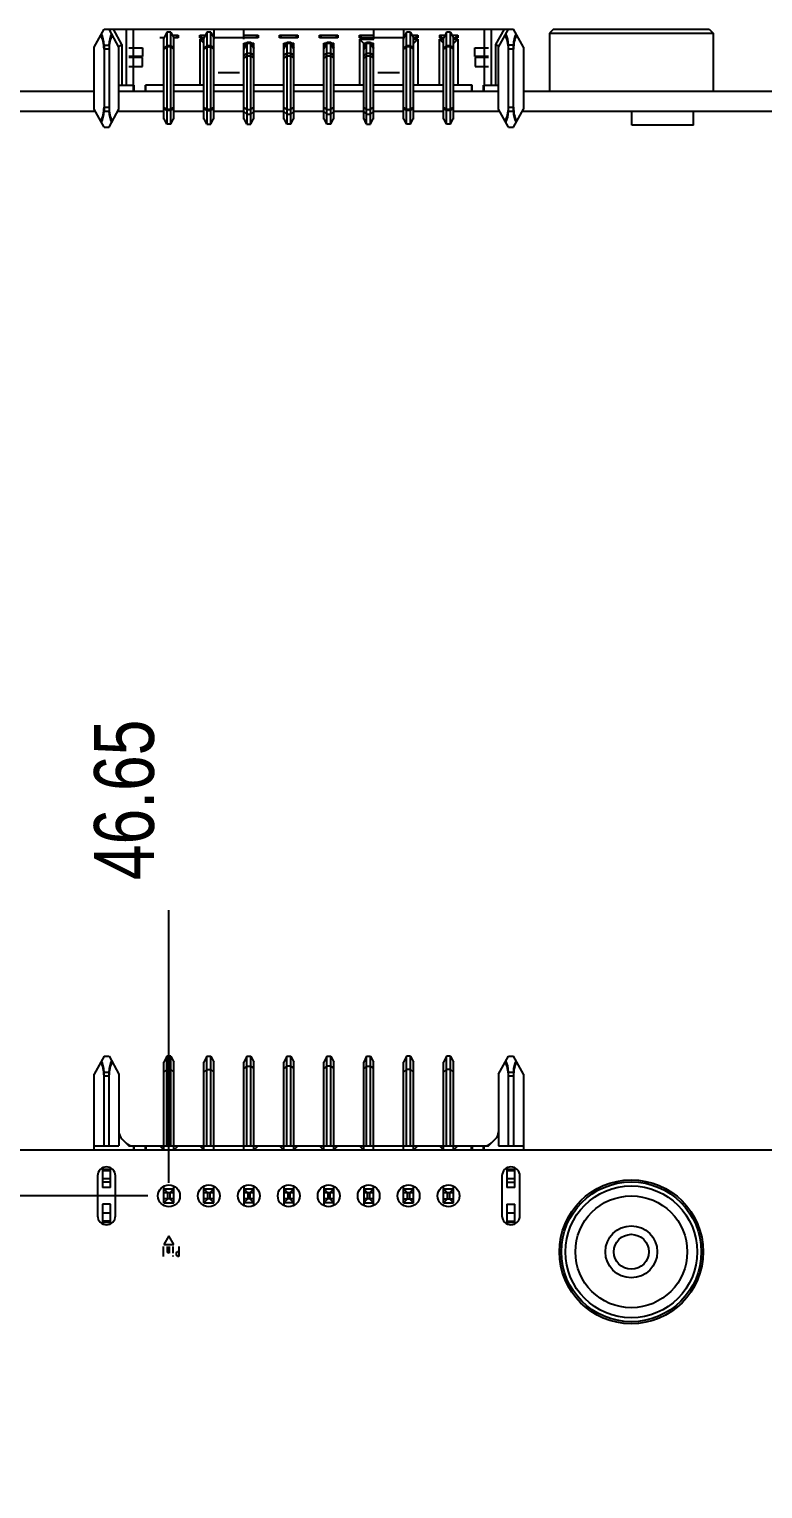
# Model space of a CAD drawing. Header units: millimetres. Extents: x 0 to 841, y 0 to 594.
# Drawn here: x 359.8 to 396.5, y 202.3 to 275.4 of the extents above; entities that cross this region are included whole.
import ezdxf

# ---------------------------------------------------------------- set-up
doc = ezdxf.new("R2010")
doc.units = ezdxf.units.MM
doc.header["$LTSCALE"] = 46.255
doc.layers.get('0').update_dxf_attribs({"linetype": 'CONTINUOUS'})
doc.layers.add('ASSEM_MEM', color=7, linetype='CONTINUOUS')
doc.styles.get("Standard").update_dxf_attribs({"font": 'txt', "width": 0.8})
doc.dimstyles.new('DIMSTYLE_1', dxfattribs={"dimtxt": 3, "dimasz": 2.1, "dimexe": 2, "dimexo": 1, "dimgap": 0.75, "dimtad": 0, "dimtih": 1, "dimtoh": 1, "dimzin": 0, "dimdsep": 46, "dimtxsty": 'STANDARD', "dimblk": '_FILLED', "dimblk1": '_FILLED', "dimblk2": '_FILLED', "dimcen": 0.09, "dimazin": 0, "dimtp": 0.01, "dimtm": 0.01, "dimtfac": 1, "dimtofl": 0, "dimtmove": 0, "dimatfit": 3, "dimldrblk": '_FILLED', "dimfxl": 1, "dimtolj": 1, "dimtzin": 0, "dimarcsym": 0})

# ---------------------------------------------------------------- blocks, each defined once
blk = doc.blocks.new('*D12')
at = {"color": 2, "linetype": 'CONTINUOUS'}
blk.add_line((366.751, 217.61), (366.751, 231.266), dxfattribs=at)
at = {"color": 2, "linetype": 'CONTINUOUS', "insert": (363.001, 232.766), "char_height": 3, "width": 12, "attachment_point": 1, "rotation": 90, "line_spacing_factor": 0.9}
blk.add_mtext('46.65', dxfattribs=at)
blk = doc.blocks.new('_FILLED')
at = {"color": 0, "linetype": 'BYBLOCK'}
blk.add_solid([(0, 0), (-1, 0.167), (-1, -0.167)], dxfattribs=at)
blk = doc.blocks.new('*D14')
at = {"color": 2, "linetype": 'CONTINUOUS'}
blk.add_line((365.701, 216.96), (258.821, 216.96), dxfattribs=at)
at = {"color": 2, "linetype": 'CONTINUOUS', "insert": (257.321, 220.71), "char_height": 3, "width": 12, "attachment_point": 3, "line_spacing_factor": 0.9}
blk.add_mtext('54.87', dxfattribs=at)

msp = doc.modelspace()

# ---------------------------------------------------------------- linework, layer by layer
at = {"layer": 'ASSEM_MEM', "color": 7, "linetype": 'CONTINUOUS'}
for p, q in [((363.001, 274.457), (363.501, 275.357)), ((363.501, 275.357), (384.001, 275.357)), ((364.251, 274.457), (363.751, 275.357)), ((366.511, 274.927), (366.291, 274.927)), ((366.651, 275.207), (366.501, 274.907)), ((366.501, 270.857), (366.501, 274.907)), ((366.651, 275.207), (366.651, 270.607)), ((366.851, 275.207), (366.651, 275.207)), ((366.851, 270.607), (366.851, 275.207)), ((366.851, 275.207), (367.001, 274.907)), ((366.926, 275.057), (367.211, 275.057)), ((367.211, 274.927), (366.991, 274.927)), ((367.001, 270.857), (367.001, 274.907)), ((367.081, 274.927), (367.211, 275.057)), ((367.211, 275.057), (367.211, 274.927)), ((368.291, 274.927), (368.291, 275.057)), ((368.291, 275.057), (368.421, 274.927)), ((368.291, 275.057), (368.576, 275.057)), ((368.511, 274.927), (368.291, 274.927)), ((368.291, 274.857), (368.291, 272.557)), ((368.491, 274.657), (368.291, 274.857)), ((368.291, 274.857), (368.501, 274.857)), ((368.651, 275.207), (368.501, 274.907)), ((368.501, 270.857), (368.501, 274.907)), ((368.651, 275.207), (368.651, 270.607)), ((368.851, 275.207), (368.651, 275.207)), ((368.851, 270.607), (368.851, 275.207)), ((368.851, 275.207), (369.001, 274.907)), ((368.926, 275.057), (369.011, 275.057)), ((371.211, 274.927), (368.991, 274.927)), ((369.001, 270.857), (369.001, 274.907)), ((369.001, 274.857), (369.011, 274.857)), ((369.011, 274.857), (369.011, 275.357)), ((370.491, 275.357), (370.491, 274.857)), ((370.491, 275.057), (371.211, 275.057)), ((370.501, 274.407), (370.651, 274.707)), ((370.651, 274.707), (370.651, 270.607)), ((370.651, 274.707), (370.851, 274.707)), ((370.851, 270.607), (370.851, 274.707)), ((370.851, 274.707), (371.001, 274.407)), ((371.081, 274.927), (371.211, 275.057)), ((371.211, 275.057), (371.211, 274.927)), ((372.291, 274.927), (372.291, 275.057)), ((372.421, 274.927), (372.291, 275.057)), ((372.291, 275.057), (373.211, 275.057)), ((373.211, 274.927), (372.291, 274.927)), ((372.501, 274.407), (372.651, 274.707)), ((372.651, 274.707), (372.651, 270.607)), ((372.651, 274.707), (372.851, 274.707)), ((372.851, 270.607), (372.851, 274.707)), ((372.851, 274.707), (373.001, 274.407)), ((373.211, 275.057), (373.081, 274.927)), ((373.211, 275.057), (373.211, 274.927)), ((374.291, 274.927), (374.291, 275.057)), ((374.291, 275.057), (374.421, 274.927)), ((374.291, 275.057), (375.211, 275.057)), ((375.211, 274.927), (374.291, 274.927)), ((374.501, 274.407), (374.651, 274.707)), ((374.651, 270.607), (374.651, 274.707)), ((374.651, 274.707), (374.851, 274.707)), ((374.851, 270.607), (374.851, 274.707)), ((374.851, 274.707), (375.001, 274.407)), ((375.081, 274.927), (375.211, 275.057)), ((375.211, 275.057), (375.211, 274.927)), ((376.291, 274.927), (376.291, 275.057)), ((376.421, 274.927), (376.291, 275.057)), ((376.291, 275.057), (377.011, 275.057)), ((378.511, 274.927), (376.291, 274.927)), ((376.291, 274.857), (376.291, 272.557)), ((376.491, 274.657), (376.291, 274.857)), ((376.291, 274.857), (377.011, 274.857)), ((376.501, 274.407), (376.651, 274.707)), ((376.651, 270.607), (376.651, 274.707)), ((376.651, 274.707), (376.851, 274.707)), ((376.851, 270.607), (376.851, 274.707)), ((376.851, 274.707), (377.001, 274.407)), ((377.011, 274.857), (377.011, 275.357)), ((378.491, 275.357), (378.491, 274.857)), ((378.491, 275.057), (378.576, 275.057)), ((378.491, 274.857), (378.501, 274.857)), ((378.651, 275.207), (378.501, 274.907)), ((378.501, 270.857), (378.501, 274.907)), ((378.651, 270.607), (378.651, 275.207)), ((378.851, 275.207), (378.651, 275.207)), ((378.851, 270.607), (378.851, 275.207)), ((378.851, 275.207), (379.001, 274.907)), ((378.926, 275.057), (379.211, 275.057)), ((379.211, 274.927), (378.991, 274.927)), ((379.001, 270.857), (379.001, 274.907)), ((379.001, 274.857), (379.211, 274.857)), ((379.211, 274.857), (379.011, 274.657)), ((379.081, 274.927), (379.211, 275.057)), ((379.211, 275.057), (379.211, 274.927)), ((379.211, 274.857), (379.211, 272.557)), ((380.291, 275.057), (380.291, 274.927)), ((380.421, 274.927), (380.291, 275.057)), ((380.291, 275.057), (380.576, 275.057)), ((380.291, 274.927), (380.511, 274.927)), ((380.291, 272.557), (380.291, 274.857)), ((380.291, 274.857), (380.491, 274.657)), ((380.291, 274.857), (380.501, 274.857)), ((380.651, 275.207), (380.501, 274.907)), ((380.501, 270.857), (380.501, 274.907)), ((380.651, 270.607), (380.651, 275.207)), ((380.851, 275.207), (380.651, 275.207)), ((380.851, 270.607), (380.851, 275.207)), ((380.851, 275.207), (381.001, 274.907)), ((380.926, 275.057), (381.211, 275.057)), ((380.991, 274.927), (381.211, 274.927)), ((381.001, 270.857), (381.001, 274.907)), ((381.001, 274.857), (381.211, 274.857)), ((381.211, 274.857), (381.011, 274.657)), ((381.081, 274.927), (381.211, 275.057)), ((381.211, 275.057), (381.211, 274.927)), ((381.211, 274.857), (381.211, 272.557)), ((383.251, 274.457), (383.751, 275.357)), ((384.501, 274.457), (384.001, 275.357)), ((386.001, 275.357), (385.801, 275.157)), ((385.801, 275.157), (385.801, 272.257)), ((385.801, 275.157), (394.001, 275.157)), ((386.001, 275.357), (393.801, 275.357)), ((393.801, 275.357), (394.001, 275.157)), ((394.001, 275.157), (394.001, 272.257)), ((363.001, 271.357), (363.001, 274.457)), ((363.501, 274.557), (363.501, 271.257)), ((363.751, 274.557), (363.751, 271.257)), ((364.251, 271.357), (364.251, 274.465)), ((364.751, 274.417), (365.436, 274.417)), ((365.436, 273.997), (364.751, 273.997)), ((365.436, 274.417), (365.436, 273.997)), ((366.651, 274.527), (366.501, 274.403)), ((366.651, 274.477), (366.501, 274.353)), ((366.851, 274.527), (366.651, 274.527)), ((366.851, 274.477), (366.651, 274.477)), ((366.851, 274.527), (367.001, 274.403)), ((366.851, 274.477), (367.001, 274.353)), ((368.651, 274.527), (368.501, 274.403)), ((368.651, 274.477), (368.501, 274.353)), ((368.851, 274.527), (368.651, 274.527)), ((368.651, 274.477), (368.851, 274.477)), ((368.851, 274.527), (369.001, 274.403)), ((368.851, 274.477), (369.001, 274.353)), ((370.501, 270.857), (370.501, 274.657)), ((370.651, 274.657), (370.501, 274.357)), ((370.501, 274.657), (370.626, 274.657)), ((370.651, 274.157), (370.501, 274.033)), ((370.651, 274.027), (370.501, 273.903)), ((370.651, 274.657), (370.851, 274.657)), ((370.651, 274.157), (370.851, 274.157)), ((370.651, 274.027), (370.851, 274.027)), ((370.851, 274.657), (371.001, 274.357)), ((370.851, 274.157), (371.001, 274.033)), ((370.851, 274.027), (371.001, 273.903)), ((370.876, 274.657), (371.001, 274.657)), ((371.001, 270.857), (371.001, 274.657)), ((372.501, 270.857), (372.501, 274.657)), ((372.501, 274.357), (372.651, 274.657)), ((372.501, 274.657), (372.626, 274.657)), ((372.501, 274.033), (372.651, 274.157)), ((372.651, 274.027), (372.501, 273.903)), ((372.651, 274.657), (372.851, 274.657)), ((372.651, 274.157), (372.851, 274.157)), ((372.651, 274.027), (372.851, 274.027)), ((373.001, 274.357), (372.851, 274.657)), ((372.851, 274.157), (373.001, 274.033)), ((372.851, 274.027), (373.001, 273.903)), ((372.876, 274.657), (373.001, 274.657)), ((373.001, 270.857), (373.001, 274.657)), ((374.501, 270.857), (374.501, 274.657)), ((374.501, 274.357), (374.651, 274.657)), ((374.501, 274.657), (374.626, 274.657)), ((374.501, 274.033), (374.651, 274.157)), ((374.651, 274.027), (374.501, 273.903)), ((374.651, 274.657), (374.851, 274.657)), ((374.651, 274.157), (374.851, 274.157)), ((374.651, 274.027), (374.851, 274.027)), ((375.001, 274.357), (374.851, 274.657)), ((374.851, 274.157), (375.001, 274.033)), ((374.851, 274.027), (375.001, 273.903)), ((374.876, 274.657), (375.001, 274.657)), ((375.001, 270.857), (375.001, 274.657)), ((376.501, 270.857), (376.501, 274.657)), ((376.651, 274.657), (376.501, 274.357)), ((376.501, 274.657), (376.626, 274.657)), ((376.651, 274.157), (376.501, 274.033)), ((376.651, 274.027), (376.501, 273.903)), ((376.651, 274.657), (376.851, 274.657)), ((376.651, 274.157), (376.851, 274.157)), ((376.651, 274.027), (376.851, 274.027)), ((376.851, 274.657), (377.001, 274.357)), ((376.851, 274.157), (377.001, 274.033)), ((376.851, 274.027), (377.001, 273.903)), ((376.876, 274.657), (377.001, 274.657)), ((377.001, 270.857), (377.001, 274.657)), ((378.651, 274.527), (378.501, 274.403)), ((378.651, 274.477), (378.501, 274.353)), ((378.851, 274.527), (378.651, 274.527)), ((378.851, 274.477), (378.651, 274.477)), ((378.851, 274.527), (379.001, 274.403)), ((378.851, 274.477), (379.001, 274.353)), ((380.651, 274.527), (380.501, 274.403)), ((380.651, 274.477), (380.501, 274.353)), ((380.851, 274.527), (380.651, 274.527)), ((380.851, 274.477), (380.651, 274.477)), ((380.851, 274.527), (381.001, 274.403)), ((380.851, 274.477), (381.001, 274.353)), ((382.066, 273.997), (382.066, 274.417)), ((382.066, 274.417), (382.751, 274.417)), ((382.751, 273.997), (382.066, 273.997)), ((383.251, 271.357), (383.251, 274.465)), ((383.751, 271.257), (383.751, 274.557)), ((384.001, 271.257), (384.001, 274.557)), ((384.501, 274.457), (384.501, 271.357)), ((365.426, 273.932), (364.751, 273.932)), ((364.751, 273.482), (365.426, 273.482)), ((365.426, 273.482), (365.426, 273.932)), ((382.076, 273.932), (382.076, 273.482)), ((382.751, 273.932), (382.076, 273.932)), ((382.076, 273.482), (382.751, 273.482)), ((364.251, 272.557), (365.001, 272.557)), ((364.976, 272.257), (364.976, 272.557)), ((365.001, 272.557), (365.001, 272.257)), ((365.576, 272.257), (365.576, 272.557)), ((366.501, 272.557), (365.576, 272.557)), ((365.601, 272.257), (365.601, 272.557)), ((368.501, 272.557), (367.001, 272.557)), ((370.501, 272.557), (369.001, 272.557)), ((369.211, 273.187), (370.291, 273.187)), ((372.501, 272.557), (371.001, 272.557)), ((374.501, 272.557), (373.001, 272.557)), ((376.501, 272.557), (375.001, 272.557)), ((378.501, 272.557), (377.001, 272.557)), ((377.211, 273.187), (378.291, 273.187)), ((380.501, 272.557), (379.001, 272.557)), ((381.926, 272.557), (381.001, 272.557)), ((381.901, 272.557), (381.901, 272.257)), ((381.926, 272.257), (381.926, 272.557)), ((382.501, 272.257), (382.501, 272.557)), ((382.501, 272.557), (383.251, 272.557)), ((382.526, 272.257), (382.526, 272.557)), ((303.001, 272.257), (363.001, 272.257)), ((364.251, 272.257), (365.001, 272.257)), ((365.601, 272.257), (366.501, 272.257)), ((367.001, 272.257), (368.501, 272.257)), ((369.001, 272.257), (370.501, 272.257)), ((371.001, 272.257), (372.501, 272.257)), ((373.001, 272.257), (374.501, 272.257)), ((375.001, 272.257), (376.501, 272.257)), ((377.001, 272.257), (378.501, 272.257)), ((379.001, 272.257), (380.501, 272.257)), ((381.001, 272.257), (381.901, 272.257)), ((382.501, 272.257), (383.251, 272.257)), ((384.501, 272.257), (386.751, 272.257)), ((303.001, 271.257), (363.056, 271.257)), ((363.501, 270.457), (363.001, 271.357)), ((363.751, 270.457), (364.251, 271.357)), ((364.195, 271.257), (366.501, 271.257)), ((366.651, 271.337), (366.501, 271.461)), ((366.651, 271.287), (366.501, 271.411)), ((366.851, 271.337), (366.651, 271.337)), ((366.851, 271.287), (366.651, 271.287)), ((366.851, 271.337), (367.001, 271.461)), ((366.851, 271.287), (367.001, 271.411)), ((367.001, 271.257), (368.501, 271.257)), ((368.651, 271.337), (368.501, 271.461)), ((368.651, 271.287), (368.501, 271.411)), ((368.851, 271.337), (368.651, 271.337)), ((368.651, 271.287), (368.851, 271.287)), ((368.851, 271.337), (369.001, 271.461)), ((368.851, 271.287), (369.001, 271.411)), ((369.001, 271.257), (370.501, 271.257)), ((370.651, 271.337), (370.501, 271.461)), ((370.651, 271.107), (370.501, 271.231)), ((370.651, 271.337), (370.851, 271.337)), ((370.651, 271.107), (370.851, 271.107)), ((370.851, 271.337), (371.001, 271.461)), ((370.851, 271.107), (371.001, 271.231)), ((371.001, 271.257), (372.501, 271.257)), ((372.651, 271.337), (372.501, 271.461)), ((372.651, 271.107), (372.501, 271.231)), ((372.651, 271.337), (372.851, 271.337)), ((372.651, 271.107), (372.851, 271.107)), ((372.851, 271.337), (373.001, 271.461)), ((372.851, 271.107), (373.001, 271.231)), ((373.001, 271.257), (374.501, 271.257)), ((374.651, 271.337), (374.501, 271.461)), ((374.651, 271.107), (374.501, 271.231)), ((374.651, 271.337), (374.851, 271.337)), ((374.651, 271.107), (374.851, 271.107)), ((374.851, 271.337), (375.001, 271.461)), ((374.851, 271.107), (375.001, 271.231)), ((375.001, 271.257), (376.501, 271.257)), ((376.651, 271.337), (376.501, 271.461)), ((376.651, 271.107), (376.501, 271.231)), ((376.651, 271.337), (376.851, 271.337)), ((376.651, 271.107), (376.851, 271.107)), ((376.851, 271.337), (377.001, 271.461)), ((376.851, 271.107), (377.001, 271.231)), ((377.001, 271.257), (378.501, 271.257)), ((378.651, 271.337), (378.501, 271.461)), ((378.651, 271.287), (378.501, 271.411)), ((378.851, 271.337), (378.651, 271.337)), ((378.851, 271.287), (378.651, 271.287)), ((378.851, 271.337), (379.001, 271.461)), ((378.851, 271.287), (379.001, 271.411)), ((379.001, 271.257), (380.501, 271.257)), ((380.651, 271.337), (380.501, 271.461)), ((380.651, 271.287), (380.501, 271.411)), ((380.851, 271.337), (380.651, 271.337)), ((380.851, 271.287), (380.651, 271.287)), ((380.851, 271.337), (381.001, 271.461)), ((380.851, 271.287), (381.001, 271.411)), ((381.001, 271.257), (383.306, 271.257)), ((383.751, 270.457), (383.251, 271.357)), ((384.001, 270.457), (384.501, 271.357)), ((384.445, 271.257), (521.801, 271.257)), ((389.921, 270.557), (389.921, 271.257)), ((393.021, 270.557), (393.021, 271.257)), ((363.501, 270.457), (363.751, 270.457)), ((366.651, 270.607), (366.501, 270.907)), ((366.526, 270.857), (366.501, 270.857)), ((366.851, 270.607), (366.651, 270.607)), ((366.851, 270.607), (367.001, 270.907)), ((367.001, 270.857), (366.976, 270.857)), ((368.651, 270.607), (368.501, 270.907)), ((368.526, 270.857), (368.501, 270.857)), ((368.651, 270.607), (368.851, 270.607)), ((368.851, 270.607), (369.001, 270.907)), ((369.001, 270.857), (368.976, 270.857)), ((370.651, 270.607), (370.501, 270.907)), ((370.526, 270.857), (370.501, 270.857)), ((370.651, 270.607), (370.851, 270.607)), ((370.851, 270.607), (371.001, 270.907)), ((371.001, 270.857), (370.976, 270.857)), ((372.651, 270.607), (372.501, 270.907)), ((372.526, 270.857), (372.501, 270.857)), ((372.851, 270.607), (372.651, 270.607)), ((372.851, 270.607), (373.001, 270.907)), ((373.001, 270.857), (372.976, 270.857)), ((374.651, 270.607), (374.501, 270.907)), ((374.526, 270.857), (374.501, 270.857)), ((374.851, 270.607), (374.651, 270.607)), ((374.851, 270.607), (375.001, 270.907)), ((375.001, 270.857), (374.976, 270.857)), ((376.651, 270.607), (376.501, 270.907)), ((376.526, 270.857), (376.501, 270.857)), ((376.651, 270.607), (376.851, 270.607)), ((376.851, 270.607), (377.001, 270.907)), ((377.001, 270.857), (376.976, 270.857)), ((378.651, 270.607), (378.501, 270.907)), ((378.526, 270.857), (378.501, 270.857)), ((378.851, 270.607), (378.651, 270.607)), ((378.851, 270.607), (379.001, 270.907)), ((379.001, 270.857), (378.976, 270.857)), ((380.651, 270.607), (380.501, 270.907)), ((380.526, 270.857), (380.501, 270.857)), ((380.851, 270.607), (380.651, 270.607)), ((380.851, 270.607), (381.001, 270.907)), ((381.001, 270.857), (380.976, 270.857)), ((383.751, 270.457), (384.001, 270.457)), ((393.021, 270.557), (389.921, 270.557)), ((363.501, 223.96), (363.001, 223.06)), ((363.501, 223.96), (363.751, 223.96)), ((363.751, 223.96), (364.251, 223.06)), ((366.651, 223.96), (366.501, 223.66)), ((366.501, 219.26), (366.501, 223.66)), ((366.651, 219.46), (366.651, 223.96)), ((366.851, 223.96), (366.651, 223.96)), ((366.851, 219.46), (366.851, 223.96)), ((366.851, 223.96), (367.001, 223.66)), ((367.001, 219.26), (367.001, 223.66)), ((368.651, 223.96), (368.501, 223.66)), ((368.501, 219.26), (368.501, 223.66)), ((368.651, 219.46), (368.651, 223.96)), ((368.651, 223.96), (368.851, 223.96)), ((368.851, 219.46), (368.851, 223.96)), ((368.851, 223.96), (369.001, 223.66)), ((369.001, 219.26), (369.001, 223.66)), ((370.651, 223.96), (370.501, 223.66)), ((370.501, 219.26), (370.501, 223.66)), ((370.651, 219.46), (370.651, 223.96)), ((370.651, 223.96), (370.851, 223.96)), ((370.851, 219.46), (370.851, 223.96)), ((370.851, 223.96), (371.001, 223.66)), ((371.001, 219.26), (371.001, 223.66)), ((372.651, 223.96), (372.501, 223.66)), ((372.501, 219.26), (372.501, 223.66)), ((372.651, 219.46), (372.651, 223.96)), ((372.651, 223.96), (372.851, 223.96)), ((372.851, 219.46), (372.851, 223.96)), ((372.851, 223.96), (373.001, 223.66)), ((373.001, 219.26), (373.001, 223.66)), ((374.651, 223.96), (374.501, 223.66)), ((374.501, 219.26), (374.501, 223.66)), ((374.651, 219.46), (374.651, 223.96)), ((374.651, 223.96), (374.851, 223.96)), ((374.851, 219.46), (374.851, 223.96)), ((374.851, 223.96), (375.001, 223.66)), ((375.001, 219.26), (375.001, 223.66)), ((376.651, 223.96), (376.501, 223.66)), ((376.501, 219.26), (376.501, 223.66)), ((376.651, 219.46), (376.651, 223.96)), ((376.651, 223.96), (376.851, 223.96)), ((376.851, 219.46), (376.851, 223.96)), ((376.851, 223.96), (377.001, 223.66)), ((377.001, 219.26), (377.001, 223.66)), ((378.651, 223.96), (378.501, 223.66)), ((378.501, 219.26), (378.501, 223.66)), ((378.651, 219.46), (378.651, 223.96)), ((378.851, 223.96), (378.651, 223.96)), ((378.851, 219.46), (378.851, 223.96)), ((378.851, 223.96), (379.001, 223.66)), ((379.001, 219.26), (379.001, 223.66)), ((380.651, 223.96), (380.501, 223.66)), ((380.501, 219.26), (380.501, 223.66)), ((380.651, 219.46), (380.651, 223.96)), ((380.851, 223.96), (380.651, 223.96)), ((380.851, 219.46), (380.851, 223.96)), ((380.851, 223.96), (381.001, 223.66)), ((381.001, 219.26), (381.001, 223.66)), ((383.251, 223.06), (383.751, 223.96)), ((383.751, 223.96), (384.001, 223.96)), ((384.501, 223.06), (384.001, 223.96)), ((363.001, 219.26), (363.001, 223.06)), ((363.501, 219.46), (363.501, 223.16)), ((363.751, 219.46), (363.751, 223.16)), ((364.251, 223.06), (364.251, 219.46)), ((366.651, 223.28), (366.501, 223.156)), ((366.851, 223.28), (366.651, 223.28)), ((366.851, 223.28), (367.001, 223.156)), ((368.651, 223.28), (368.501, 223.156)), ((368.651, 223.28), (368.851, 223.28)), ((368.851, 223.28), (369.001, 223.156)), ((370.651, 223.46), (370.501, 223.336)), ((370.651, 223.46), (370.851, 223.46)), ((370.851, 223.46), (371.001, 223.336)), ((372.651, 223.46), (372.501, 223.336)), ((372.851, 223.46), (372.651, 223.46)), ((372.851, 223.46), (373.001, 223.336)), ((374.651, 223.46), (374.501, 223.336)), ((374.851, 223.46), (374.651, 223.46)), ((374.851, 223.46), (375.001, 223.336)), ((376.651, 223.46), (376.501, 223.336)), ((376.651, 223.46), (376.851, 223.46)), ((376.851, 223.46), (377.001, 223.336)), ((378.651, 223.28), (378.501, 223.156)), ((378.851, 223.28), (378.651, 223.28)), ((378.851, 223.28), (379.001, 223.156)), ((380.651, 223.28), (380.501, 223.156)), ((380.851, 223.28), (380.651, 223.28)), ((380.851, 223.28), (381.001, 223.156)), ((383.251, 223.06), (383.251, 219.46)), ((383.751, 219.46), (383.751, 223.16)), ((384.001, 223.16), (384.001, 219.46)), ((384.501, 223.06), (384.501, 219.26)), ((364.251, 219.96), (364.751, 219.46)), ((382.751, 219.46), (383.251, 219.96)), ((303.501, 219.26), (521.301, 219.26)), ((363.001, 219.46), (364.251, 219.46)), ((364.751, 219.46), (365.001, 219.46)), ((364.976, 219.46), (364.976, 219.26)), ((365.576, 219.26), (365.576, 219.46)), ((365.601, 219.46), (381.901, 219.46)), ((366.291, 219.46), (366.491, 219.26)), ((367.011, 219.26), (367.211, 219.46)), ((368.291, 219.46), (368.491, 219.26)), ((371.011, 219.26), (371.211, 219.46)), ((372.291, 219.46), (372.491, 219.26)), ((373.011, 219.26), (373.211, 219.46)), ((374.291, 219.46), (374.491, 219.26)), ((375.011, 219.26), (375.211, 219.46)), ((376.291, 219.46), (376.491, 219.26)), ((379.011, 219.26), (379.211, 219.46)), ((380.291, 219.46), (380.491, 219.26)), ((381.011, 219.26), (381.211, 219.46)), ((381.926, 219.46), (381.926, 219.26)), ((382.501, 219.46), (382.751, 219.46)), ((382.526, 219.26), (382.526, 219.46)), ((383.251, 219.46), (384.501, 219.46)), ((363.176, 217.96), (363.176, 215.96)), ((363.426, 218.285), (363.426, 217.371)), ((363.826, 218.285), (363.426, 218.285)), ((363.826, 217.371), (363.826, 218.285)), ((364.076, 215.96), (364.076, 217.96)), ((383.426, 217.96), (383.426, 215.96)), ((383.676, 218.285), (383.676, 217.371)), ((384.076, 218.285), (383.676, 218.285)), ((384.076, 217.371), (384.076, 218.285)), ((384.326, 215.96), (384.326, 217.96)), ((363.826, 217.371), (363.426, 217.371)), ((366.501, 216.61), (366.501, 217.435)), ((366.701, 217.11), (366.501, 217.31)), ((366.501, 217.31), (367.001, 217.31)), ((367.001, 217.11), (366.501, 217.11)), ((366.701, 216.81), (366.701, 217.11)), ((367.001, 217.31), (366.801, 217.11)), ((366.801, 217.11), (366.801, 216.81)), ((367.001, 216.61), (367.001, 217.435)), ((368.501, 216.61), (368.501, 217.435)), ((368.701, 217.11), (368.501, 217.31)), ((368.501, 217.31), (369.001, 217.31)), ((369.001, 217.11), (368.501, 217.11)), ((368.701, 216.81), (368.701, 217.11)), ((369.001, 217.31), (368.801, 217.11)), ((368.801, 217.11), (368.801, 216.81)), ((369.001, 216.61), (369.001, 217.435)), ((370.501, 217.435), (370.501, 216.486)), ((370.501, 217.31), (370.701, 217.11)), ((370.501, 217.31), (371.001, 217.31)), ((371.001, 217.11), (370.501, 217.11)), ((370.701, 217.11), (370.701, 216.81)), ((370.801, 217.11), (371.001, 217.31)), ((370.801, 217.11), (370.801, 216.81)), ((371.001, 216.486), (371.001, 217.435)), ((372.501, 217.435), (372.501, 216.486)), ((372.501, 217.31), (372.701, 217.11)), ((372.501, 217.31), (373.001, 217.31)), ((373.001, 217.11), (372.501, 217.11)), ((372.701, 217.11), (372.701, 216.81)), ((372.801, 217.11), (373.001, 217.31)), ((372.801, 217.11), (372.801, 216.81)), ((373.001, 216.486), (373.001, 217.435)), ((374.501, 217.435), (374.501, 216.486)), ((374.501, 217.31), (374.701, 217.11)), ((374.501, 217.31), (375.001, 217.31)), ((375.001, 217.11), (374.501, 217.11)), ((374.701, 217.11), (374.701, 216.81)), ((374.801, 217.11), (375.001, 217.31)), ((374.801, 217.11), (374.801, 216.81)), ((375.001, 216.486), (375.001, 217.435)), ((376.501, 217.435), (376.501, 216.486)), ((376.701, 217.11), (376.501, 217.31)), ((376.501, 217.31), (377.001, 217.31)), ((377.001, 217.11), (376.501, 217.11)), ((376.701, 216.81), (376.701, 217.11)), ((377.001, 217.31), (376.801, 217.11)), ((376.801, 217.11), (376.801, 216.81)), ((377.001, 216.486), (377.001, 217.435)), ((378.501, 216.61), (378.501, 217.435)), ((378.701, 217.11), (378.501, 217.31)), ((378.501, 217.31), (379.001, 217.31)), ((379.001, 217.11), (378.501, 217.11)), ((378.701, 216.81), (378.701, 217.11)), ((379.001, 217.31), (378.801, 217.11)), ((378.801, 217.11), (378.801, 216.81)), ((379.001, 216.61), (379.001, 217.435)), ((380.501, 216.61), (380.501, 217.435)), ((380.701, 217.11), (380.501, 217.31)), ((380.501, 217.31), (381.001, 217.31)), ((381.001, 217.11), (380.501, 217.11)), ((380.701, 216.81), (380.701, 217.11)), ((381.001, 217.31), (380.801, 217.11)), ((380.801, 217.11), (380.801, 216.81)), ((381.001, 216.61), (381.001, 217.435)), ((384.076, 217.371), (383.676, 217.371)), ((363.426, 216.55), (363.426, 215.635)), ((363.826, 216.55), (363.426, 216.55)), ((363.826, 215.635), (363.826, 216.55)), ((366.501, 216.61), (366.701, 216.81)), ((367.001, 216.81), (366.501, 216.81)), ((366.501, 216.61), (367.001, 216.61)), ((367.001, 216.61), (366.801, 216.81)), ((368.501, 216.61), (368.701, 216.81)), ((369.001, 216.81), (368.501, 216.81)), ((368.501, 216.61), (369.001, 216.61)), ((369.001, 216.61), (368.801, 216.81)), ((370.701, 216.81), (370.501, 216.61)), ((371.001, 216.81), (370.501, 216.81)), ((371.001, 216.61), (370.501, 216.61)), ((370.801, 216.81), (371.001, 216.61)), ((372.701, 216.81), (372.501, 216.61)), ((373.001, 216.81), (372.501, 216.81)), ((373.001, 216.61), (372.501, 216.61)), ((372.801, 216.81), (373.001, 216.61)), ((374.701, 216.81), (374.501, 216.61)), ((375.001, 216.81), (374.501, 216.81)), ((375.001, 216.61), (374.501, 216.61)), ((374.801, 216.81), (375.001, 216.61)), ((376.501, 216.61), (376.701, 216.81)), ((377.001, 216.81), (376.501, 216.81)), ((376.501, 216.61), (377.001, 216.61)), ((377.001, 216.61), (376.801, 216.81)), ((378.501, 216.61), (378.701, 216.81)), ((378.501, 216.81), (379.001, 216.81)), ((378.501, 216.61), (379.001, 216.61)), ((379.001, 216.61), (378.801, 216.81)), ((380.501, 216.61), (380.701, 216.81)), ((380.501, 216.81), (381.001, 216.81)), ((380.501, 216.61), (381.001, 216.61)), ((381.001, 216.61), (380.801, 216.81)), ((383.676, 216.55), (383.676, 215.635)), ((383.676, 216.55), (384.076, 216.55)), ((384.076, 215.635), (384.076, 216.55)), ((363.426, 216.103), (363.826, 216.103)), ((363.826, 215.635), (363.426, 215.635)), ((383.676, 216.103), (384.076, 216.103)), ((384.076, 215.635), (383.676, 215.635))]:
    msp.add_line(p, q, dxfattribs=at)
at = {"layer": 'ASSEM_MEM', "color": 9, "linetype": 'CONTINUOUS'}
for p, q in [((364.397, 274.587), (363.969, 275.357)), ((364.604, 275.357), (364.604, 272.557)), ((364.958, 275.357), (364.958, 272.557)), ((382.544, 272.557), (382.544, 275.357)), ((382.897, 272.557), (382.897, 275.357)), ((383.532, 275.357), (383.104, 274.587)), ((363.501, 274.557), (363.751, 274.557)), ((363.751, 274.357), (363.501, 274.357)), ((364.397, 274.587), (364.397, 272.557)), ((383.104, 274.587), (383.104, 272.557)), ((384.001, 274.557), (383.751, 274.557)), ((384.001, 274.357), (383.751, 274.357)), ((363.501, 271.457), (363.751, 271.457)), ((363.501, 271.257), (363.751, 271.257)), ((383.751, 271.457), (384.001, 271.457)), ((383.751, 271.257), (384.001, 271.257)), ((363.501, 223.16), (363.751, 223.16)), ((363.751, 222.96), (363.501, 222.96)), ((383.751, 223.16), (384.001, 223.16)), ((384.001, 222.96), (383.751, 222.96)), ((363.826, 218.236), (363.426, 218.236)), ((363.826, 218.22), (363.426, 218.22)), ((363.426, 217.837), (363.826, 217.837)), ((384.076, 218.236), (383.676, 218.236)), ((384.076, 218.22), (383.676, 218.22)), ((383.676, 217.837), (384.076, 217.837)), ((363.826, 217.641), (363.426, 217.641)), ((383.676, 217.641), (384.076, 217.641)), ((363.826, 215.701), (363.426, 215.701)), ((363.426, 215.685), (363.826, 215.685)), ((383.676, 215.701), (384.076, 215.701)), ((383.676, 215.685), (384.076, 215.685))]:
    msp.add_line(p, q, dxfattribs=at)
at = {"layer": 'ASSEM_MEM', "color": 4, "linetype": 'CONTINUOUS'}
for p, q in [((365.001, 272.257), (365.601, 272.257)), ((381.901, 272.257), (382.501, 272.257)), ((386.751, 272.257), (407.901, 272.257)), ((365.001, 219.46), (365.001, 219.26)), ((365.001, 219.46), (365.601, 219.46)), ((365.601, 219.46), (365.601, 219.26)), ((381.901, 219.26), (381.901, 219.46)), ((381.901, 219.46), (382.501, 219.46)), ((382.501, 219.26), (382.501, 219.46)), ((366.751, 214.96), (366.501, 214.527)), ((367.001, 214.527), (366.751, 214.96)), ((366.501, 214.527), (367.001, 214.527))]:
    msp.add_line(p, q, dxfattribs=at)
at = {"layer": 'ASSEM_MEM', "color": 40, "linetype": 'CONTINUOUS'}
for p, q in [((366.486, 213.927), (366.486, 214.427)), ((366.677, 214.177), (366.677, 214.427)), ((366.707, 214.094), (366.677, 214.177)), ((366.736, 214.094), (366.707, 214.094)), ((366.765, 214.177), (366.736, 214.094)), ((366.765, 214.427), (366.765, 214.094)), ((366.957, 214.094), (366.957, 214.427)), ((367.133, 214.094), (367.148, 214.136)), ((367.133, 214.011), (367.133, 214.094)), ((367.148, 214.136), (367.177, 214.177)), ((367.177, 214.177), (367.251, 214.177)), ((367.251, 214.427), (367.251, 213.927)), ((366.957, 213.927), (366.957, 213.969)), ((367.148, 213.969), (367.133, 214.011)), ((367.177, 213.927), (367.148, 213.969)), ((367.251, 213.927), (367.177, 213.927))]:
    msp.add_line(p, q, dxfattribs=at)
at = {"layer": 'ASSEM_MEM', "color": 7, "linetype": 'CONTINUOUS'}
for centre, radius in [((389.901, 214.16), 3.6), ((366.751, 216.96), 0.55), ((368.751, 216.96), 0.55), ((370.751, 216.96), 0.55), ((372.751, 216.96), 0.55), ((374.751, 216.96), 0.55), ((376.751, 216.96), 0.55), ((378.751, 216.96), 0.55), ((380.751, 216.96), 0.55), ((389.901, 214.16), 3.5), ((389.901, 214.16), 3.3), ((389.901, 214.16), 2.8), ((389.901, 214.16), 1.3), ((389.901, 214.16), 0.875)]:
    msp.add_circle(centre, radius, dxfattribs=at)
for centre, radius, start, end in [((364.751, 220.167), 0.5, 180, 225), ((382.751, 220.167), 0.5, 315, 360), ((364.958, 219.96), 0.5, 225, 270), ((382.544, 219.96), 0.5, 270, 315), ((363.626, 217.96), 0.45, 0, 180), ((383.876, 217.96), 0.45, 0, 180), ((363.626, 215.96), 0.45, 180, 360), ((383.876, 215.96), 0.45, 180, 360)]:
    msp.add_arc(centre, radius, start, end, dxfattribs=at)
for centre, major_axis, start_param, end_param in [((362.945, 274.357), (0, 1), -1.570796, -0.785398), ((363.056, 274.557), (0, 0.8), -1.570796, -0.785398), ((364.195, 274.557), (0, 0.8), 0.785398, 1.570796), ((364.306, 274.357), (0, 1), 0.785398, 1.570796), ((383.195, 274.357), (0, 1), -1.570796, -0.785398), ((383.306, 274.557), (0, 0.8), -1.570796, -0.785398), ((384.445, 274.557), (0, 0.8), 0.785398, 1.570796), ((384.556, 274.357), (0, 1), 0.785398, 1.570796), ((362.945, 271.457), (0, 1), -2.356194, -1.570796), ((363.056, 271.257), (0, 0.8), -2.356194, -1.570796), ((364.306, 271.457), (0, 1), -4.712389, -3.926991), ((364.195, 271.257), (0, 0.8), -4.712389, -3.926991), ((383.195, 271.457), (0, 1), -2.356194, -1.570796), ((383.306, 271.257), (0, 0.8), -2.356194, -1.570796), ((384.556, 271.457), (0, 1), -4.712389, -3.926991), ((384.445, 271.257), (0, 0.8), -4.712389, -3.926991), ((362.945, 222.96), (0, 1), -1.570796, -0.785398), ((363.056, 223.16), (0, 0.8), -1.570796, -0.785398), ((364.195, 223.16), (0, 0.8), 0.785398, 1.570796), ((364.306, 222.96), (0, 1), 0.785398, 1.570796), ((383.195, 222.96), (0, 1), -1.570796, -0.785398), ((383.306, 223.16), (0, 0.8), -1.570796, -0.785398), ((384.445, 223.16), (0, 0.8), 0.785398, 1.570796), ((384.556, 222.96), (0, 1), 0.785398, 1.570796)]:
    msp.add_ellipse(centre, major_axis=major_axis, ratio=0.555556, start_param=start_param, end_param=end_param, dxfattribs=at)
for points, knots in [([(364.251, 274.465), (364.251, 274.467), (364.253, 274.481), (364.261, 274.492), (364.268, 274.5)], [0, 0, 0, 0, 0.208404, 1, 1, 1, 1]), ([(364.268, 274.5), (364.282, 274.517), (364.324, 274.549), (364.37, 274.573), (364.397, 274.587)], [0, 0, 0, 0, 0.417842, 1, 1, 1, 1]), ([(383.234, 274.5), (383.22, 274.517), (383.177, 274.549), (383.132, 274.573), (383.104, 274.587)], [0, 0, 0, 0, 0.41784, 1, 1, 1, 1]), ([(383.251, 274.465), (383.251, 274.467), (383.249, 274.481), (383.241, 274.492), (383.234, 274.5)], [0, 0, 0, 0, 0.208406, 1, 1, 1, 1])]:
    msp.add_open_spline(points, degree=3, knots=knots, dxfattribs=at)

# ---------------------------------------------------------------- dimensions: what is measured, and where the dimension line sits
at = {"color": 2, "linetype": 'CONTINUOUS'}
for feature_location, offset, dtype, picture, middle in [((366.751, 217.61), (0, 13.656), 1, '*D12', (364.501, 238.841)), ((365.701, 216.96), (-106.88, 0), 0, '*D14', (251.321, 219.21))]:
    dim = msp.add_ordinate_dim(feature_location=feature_location, offset=offset, dtype=dtype, origin=(413.401, 162.09), dimstyle='DIMSTYLE_1', override={"dimtad": 1, "dimtih": 0, "dimtoh": 0}, dxfattribs=at)
    dim.commit()
    dim.dimension.update_dxf_attribs({"geometry": picture, "text_midpoint": middle})

doc.saveas('drawing.dxf')
